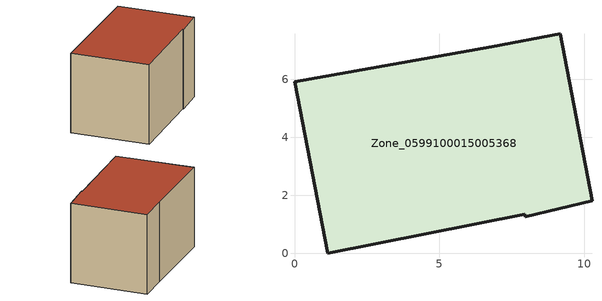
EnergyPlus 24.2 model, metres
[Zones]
Zone_0599100015005368
 floor ground (C_G): 9.18,7.57 10.27,1.8 7.96,1.26 7.94,1.34 1.15,0 0,5.91 6.82,7.13 z1
 wall outside (C_F): 6.82,7.13 0,5.91 1.15,0 7.94,1.34 7.96,1.26 10.27,1.8 9.18,7.57 6.82,7.13 z1:7.19
 roof outside (C_R): 10.27,1.8 9.18,7.57 6.82,7.13 0,5.91 1.15,0 7.94,1.34 7.96,1.26 z7.19
[BUILDING]
Pand.0599100015005368: North Axis=0; Terrain=City; Loads Convergence Tolerance Value=0.04; Temperature Convergence Tolerance Value=0.4; Solar Distribution=FullExterior; Maximum Number of Warmup Days=25; Minimum Number of Warmup Days=1
[Site:Location]
Rotterdam.The.Hague.AP_ZH_NLD Design_Conditions: Latitude=51.96; Longitude=4.45; Time Zone=1; Elevation=-4.5
[SITE:GROUNDTEMPERATURE:BUILDINGSURFACE]
18, 18, 18, 18, 18, 18, 18, 18, 18, 18, 18, 18
[MATERIAL] Thermal Absorptance=0.9; Solar Absorptance=0.7; Visible Absorptance=0.7
Name | Roughness | Thickness | Conductivity | Density | Specific Heat
G.TI.1946-1964 | MediumSmooth | 0.15 | 1 | 540 | 1210
F.TI.1946-1964 | Rough | 0.3 | 0.857143 | 1920 | 840
R.TI.1946-1964 | MediumRough | 0.2 | 0.277778 | 1500 | 1000
[CONSTRUCTION]
C_G: G.TI.1946-1964
C_F: F.TI.1946-1964
C_R: R.TI.1946-1964
[ZONE]
Zone_0599100015005368: Type=1; Multiplier=1; Ceiling Height=Autocalculate; Volume=Autocalculate; Floor Area=autocalculate; Part of Total Floor Area=Yes
[ZONEINFILTRATION:DESIGNFLOWRATE]
Infil_Zone_0599100015005368: Zone or ZoneList or Space or SpaceList=Zone_0599100015005368; Schedule=AlwaysOn; Design Flow Rate Calculation Method=Flow/Area; Flow Rate per Floor Area=0.003; Constant Term Coefficient=1; Temperature Term Coefficient=0; Velocity Term Coefficient=0; Velocity Squared Term Coefficient=0
[HVACTEMPLATE:ZONE:IDEALLOADSAIRSYSTEM]
Zone_0599100015005368: Maximum Heating Supply Air Temperature=50; Minimum Cooling Supply Air Temperature=13; Maximum Heating Supply Air Humidity Ratio=0.0156; Minimum Cooling Supply Air Humidity Ratio=0.0077; Heating Limit=NoLimit; Cooling Limit=NoLimit; Dehumidification Control Type=ConstantSensibleHeatRatio; Cooling Sensible Heat Ratio=0.7; Dehumidification Setpoint=60; Humidification Control Type=None; Humidification Setpoint=30; Outdoor Air Method=None; Outdoor Air Flow Rate per Person=0.00944; Outdoor Air Flow Rate per Zone Floor Area=0; Outdoor Air Flow Rate per Zone=0; Demand Controlled Ventilation Type=None; Outdoor Air Economizer Type=NoEconomizer; Heat Recovery Type=None; Sensible Heat Recovery Effectiveness=0.7; Latent Heat Recovery Effectiveness=0.65
[ZONECONTROL:THERMOSTAT]
ThermostatControl_Zone_0599100015005368: Zone or ZoneList=Zone_0599100015005368; Control Type Schedule=DualSetpointControlType; Control 1=Thermostat_Zone_0599100015005368; Temperature Difference Between Cutout And Setpoint=0
[THERMOSTATSETPOINT:DUALSETPOINT]
Thermostat_Zone_0599100015005368: Heating Setpoint Temperature Schedule=HeatingSetpoint_Zone_0599100015005368; Cooling Setpoint Temperature Schedule=CoolingSetpoint_Zone_0599100015005368
[SCHEDULE:COMPACT]
HeatingSetpoint_Zone_0599100015005368: Through: 12/31, For: AllDays, Until: 24:00, 21
CoolingSetpoint_Zone_0599100015005368: Through: 12/31, For: AllDays, Until: 24:00, 24
DualSetpointControlType: Through: 12/31, For: AllDays, Until: 24:00, 4
AlwaysOn: Through: 12/31, For: AllDays, Until: 24:00, 1
